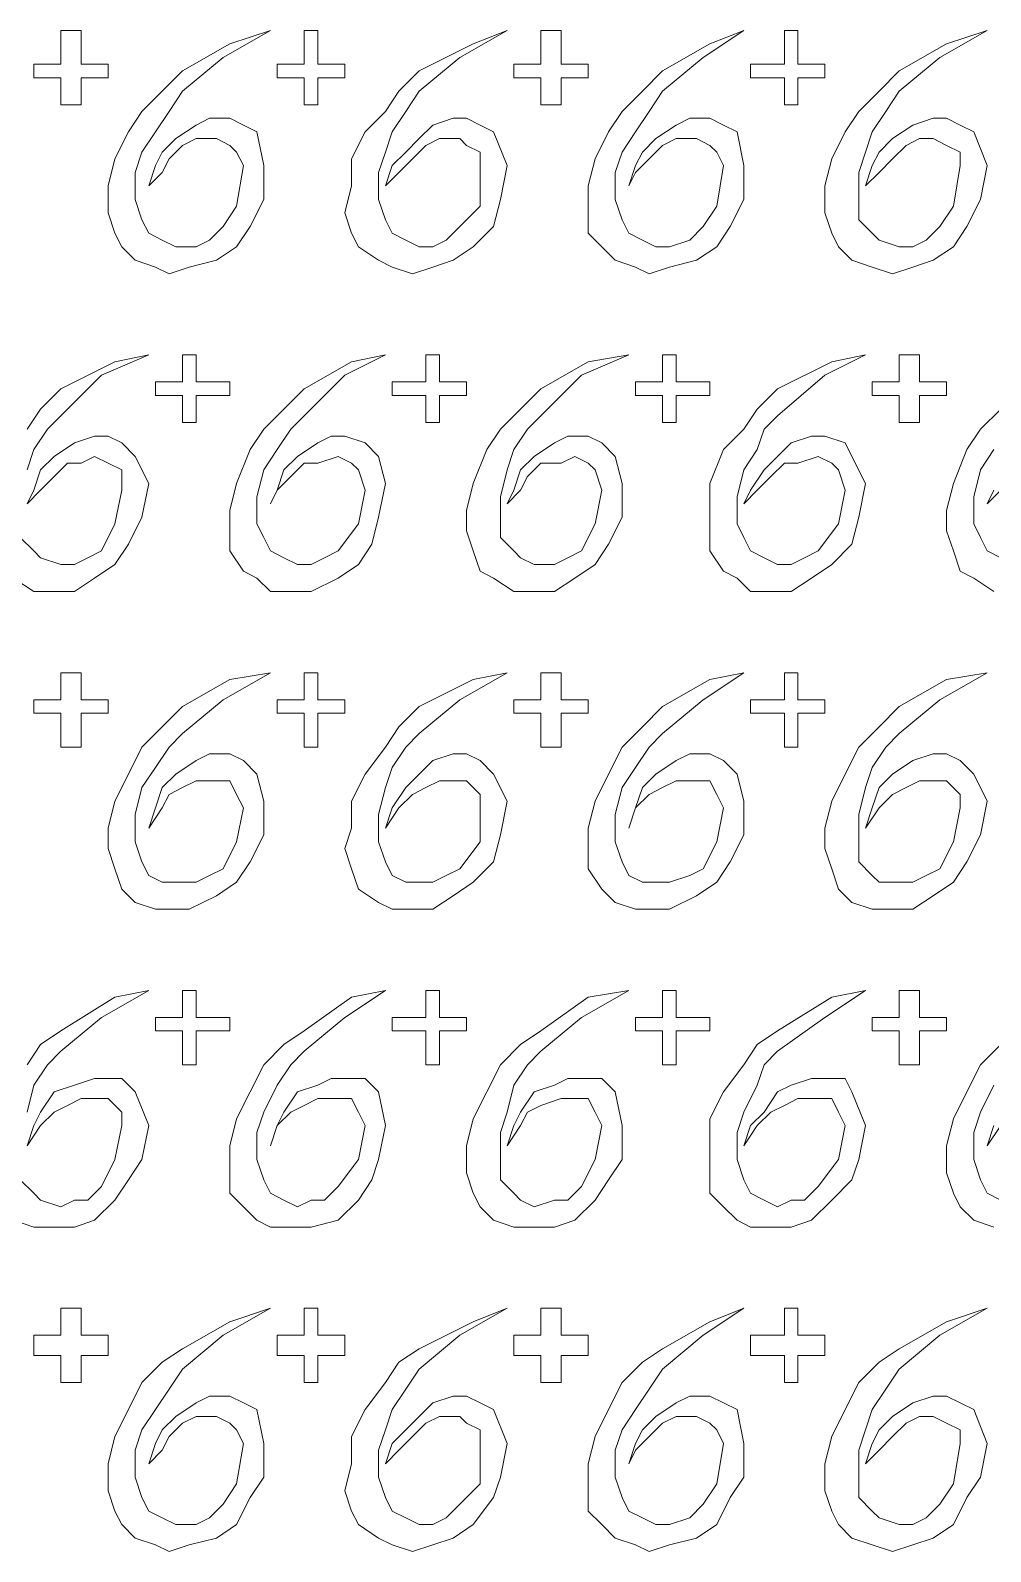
# Model space of a CAD drawing. Extents: x -66030 to 95157, y -13132 to 45879.
# Drawn here: x -5188 to -4633, y 26661 to 27540 of the extents above; entities that cross this region are included whole.
import ezdxf

# ---------------------------------------------------------------- set-up
doc = ezdxf.new("R2010")
doc.units = 0
doc.header["$LTSCALE"] = 100
doc.header["$MEASUREMENT"] = 0
doc.layers.get('0').update_dxf_attribs({"linetype": 'CONTINUOUS'})

msp = doc.modelspace()

# ---------------------------------------------------------------- linework, layer by layer
at = {"lineweight": 0}
for points in [[(-5185.76, 27520.41), (-5177.95, 27520.41), (-5170.14, 27520.41), (-5170.14, 27532.13), (-5170.14, 27539.94), (-5162.33, 27539.94), (-5158.42, 27539.94), (-5158.42, 27532.13), (-5158.42, 27520.41), (-5150.61, 27520.41), (-5142.8, 27520.41), (-5142.8, 27516.5), (-5142.8, 27512.6), (-5150.61, 27512.6), (-5158.42, 27512.6), (-5158.42, 27504.79), (-5158.42, 27496.97), (-5162.33, 27496.97), (-5170.14, 27496.97), (-5170.14, 27504.79), (-5170.14, 27512.6), (-5177.95, 27512.6), (-5185.76, 27512.6), (-5185.76, 27516.5), (-5185.76, 27520.41)], [(-5119.36, 27450.1), (-5111.55, 27457.91), (-5107.64, 27465.73), (-5099.83, 27473.54), (-5092.02, 27477.44), (-5080.3, 27477.44), (-5072.49, 27473.54), (-5068.58, 27469.63), (-5064.68, 27461.82), (-5068.58, 27438.38), (-5076.4, 27426.67), (-5084.21, 27418.85), (-5092.02, 27414.95), (-5103.74, 27414.95), (-5111.55, 27418.85), (-5119.36, 27422.76), (-5123.27, 27430.57), (-5127.17, 27442.29), (-5127.17, 27457.91), (-5123.27, 27469.63), (-5115.46, 27481.35), (-5107.64, 27493.07), (-5099.83, 27504.79), (-5076.4, 27524.32), (-5049.05, 27539.94), (-5072.49, 27532.13), (-5099.83, 27516.5), (-5111.55, 27504.79), (-5123.27, 27493.07), (-5131.08, 27481.35), (-5138.89, 27465.73), (-5142.8, 27450.1), (-5142.8, 27434.48), (-5138.89, 27422.76), (-5134.99, 27414.95), (-5127.17, 27407.14), (-5115.46, 27403.23), (-5107.64, 27399.32), (-5095.93, 27403.23), (-5080.3, 27407.14), (-5068.58, 27414.95), (-5060.77, 27426.67), (-5052.96, 27442.29), (-5052.96, 27461.82), (-5056.87, 27481.35), (-5064.68, 27485.26), (-5072.49, 27489.16), (-5084.21, 27489.16), (-5092.02, 27485.26), (-5103.74, 27477.44), (-5111.55, 27469.63), (-5115.46, 27461.82), (-5119.36, 27450.1)], [(-5045.15, 27520.41), (-5037.34, 27520.41), (-5029.53, 27520.41), (-5029.53, 27532.13), (-5029.53, 27539.94), (-5025.62, 27539.94), (-5021.71, 27539.94), (-5021.71, 27532.13), (-5021.71, 27520.41), (-5013.9, 27520.41), (-5006.09, 27520.41), (-5006.09, 27516.5), (-5006.09, 27512.6), (-5013.9, 27512.6), (-5021.71, 27512.6), (-5021.71, 27504.79), (-5021.71, 27496.97), (-5025.62, 27496.97), (-5029.53, 27496.97), (-5029.53, 27504.79), (-5029.53, 27512.6), (-5037.34, 27512.6), (-5045.15, 27512.6), (-5045.15, 27516.5), (-5045.15, 27520.41)], [(-4982.65, 27450.1), (-4974.84, 27457.91), (-4967.03, 27465.73), (-4959.22, 27473.54), (-4951.41, 27477.44), (-4939.69, 27477.44), (-4935.78, 27473.54), (-4927.97, 27469.63), (-4927.97, 27461.82), (-4927.97, 27438.38), (-4939.69, 27426.67), (-4947.5, 27418.85), (-4955.31, 27414.95), (-4963.12, 27414.95), (-4970.94, 27418.85), (-4978.75, 27422.76), (-4982.65, 27430.57), (-4986.56, 27442.29), (-4986.56, 27457.91), (-4982.65, 27469.63), (-4978.75, 27481.35), (-4970.94, 27493.07), (-4963.12, 27504.79), (-4939.69, 27524.32), (-4912.35, 27539.94), (-4931.88, 27532.13), (-4963.12, 27516.5), (-4974.84, 27504.79), (-4982.65, 27493.07), (-4994.37, 27481.35), (-5002.18, 27465.73), (-5002.18, 27450.1), (-5006.09, 27434.48), (-5002.18, 27422.76), (-4998.28, 27414.95), (-4986.56, 27407.14), (-4978.75, 27403.23), (-4967.03, 27399.32), (-4955.31, 27403.23), (-4943.59, 27407.14), (-4931.88, 27414.95), (-4920.16, 27426.67), (-4916.25, 27442.29), (-4912.35, 27461.82), (-4920.16, 27481.35), (-4927.97, 27485.26), (-4935.78, 27489.16), (-4943.59, 27489.16), (-4955.31, 27485.26), (-4963.12, 27477.44), (-4970.94, 27469.63), (-4978.75, 27461.82), (-4982.65, 27450.1)], [(-4908.44, 27520.41), (-4900.63, 27520.41), (-4892.82, 27520.41), (-4892.82, 27532.13), (-4892.82, 27539.94), (-4888.91, 27539.94), (-4881.1, 27539.94), (-4881.1, 27532.13), (-4881.1, 27520.41), (-4873.29, 27520.41), (-4865.47, 27520.41), (-4865.47, 27516.5), (-4865.47, 27512.6), (-4873.29, 27512.6), (-4881.1, 27512.6), (-4881.1, 27504.79), (-4881.1, 27496.97), (-4888.91, 27496.97), (-4892.82, 27496.97), (-4892.82, 27504.79), (-4892.82, 27512.6), (-4900.63, 27512.6), (-4908.44, 27512.6), (-4908.44, 27516.5), (-4908.44, 27520.41)], [(-4842.04, 27450.1), (-4838.13, 27457.91), (-4830.32, 27465.73), (-4822.51, 27473.54), (-4814.7, 27477.44), (-4802.98, 27477.44), (-4795.17, 27473.54), (-4791.26, 27469.63), (-4787.36, 27461.82), (-4791.26, 27438.38), (-4799.07, 27426.67), (-4806.88, 27418.85), (-4818.6, 27414.95), (-4826.41, 27414.95), (-4834.23, 27418.85), (-4842.04, 27422.76), (-4845.94, 27430.57), (-4849.85, 27442.29), (-4849.85, 27457.91), (-4845.94, 27469.63), (-4838.13, 27481.35), (-4830.32, 27493.07), (-4822.51, 27504.79), (-4799.07, 27524.32), (-4775.64, 27539.94), (-4795.17, 27532.13), (-4822.51, 27516.5), (-4834.23, 27504.79), (-4845.94, 27493.07), (-4853.76, 27481.35), (-4861.57, 27465.73), (-4865.47, 27450.1), (-4865.47, 27434.48), (-4865.47, 27422.76), (-4857.66, 27414.95), (-4849.85, 27407.14), (-4838.13, 27403.23), (-4830.32, 27399.32), (-4818.6, 27403.23), (-4802.98, 27407.14), (-4791.26, 27414.95), (-4783.45, 27426.67), (-4775.64, 27442.29), (-4775.64, 27461.82), (-4779.54, 27481.35), (-4787.36, 27485.26), (-4795.17, 27489.16), (-4806.88, 27489.16), (-4814.7, 27485.26), (-4826.41, 27477.44), (-4834.23, 27469.63), (-4838.13, 27461.82), (-4842.04, 27450.1)], [(-4771.73, 27520.41), (-4760.01, 27520.41), (-4752.2, 27520.41), (-4752.2, 27532.13), (-4752.2, 27539.94), (-4748.3, 27539.94), (-4744.39, 27539.94), (-4744.39, 27532.13), (-4744.39, 27520.41), (-4736.58, 27520.41), (-4728.77, 27520.41), (-4728.77, 27516.5), (-4728.77, 27512.6), (-4736.58, 27512.6), (-4744.39, 27512.6), (-4744.39, 27504.79), (-4744.39, 27496.97), (-4748.3, 27496.97), (-4752.2, 27496.97), (-4752.2, 27504.79), (-4752.2, 27512.6), (-4760.01, 27512.6), (-4771.73, 27512.6), (-4771.73, 27516.5), (-4771.73, 27520.41)], [(-4705.33, 27450.1), (-4697.52, 27457.91), (-4689.71, 27465.73), (-4681.89, 27473.54), (-4674.08, 27477.44), (-4666.27, 27477.44), (-4658.46, 27473.54), (-4650.65, 27469.63), (-4650.65, 27461.82), (-4654.55, 27438.38), (-4662.36, 27426.67), (-4670.18, 27418.85), (-4677.99, 27414.95), (-4685.8, 27414.95), (-4697.52, 27418.85), (-4701.42, 27422.76), (-4709.24, 27430.57), (-4709.24, 27442.29), (-4709.24, 27457.91), (-4705.33, 27469.63), (-4701.42, 27481.35), (-4693.61, 27493.07), (-4685.8, 27504.79), (-4662.36, 27524.32), (-4635.02, 27539.94), (-4658.46, 27532.13), (-4685.8, 27516.5), (-4697.52, 27504.79), (-4709.24, 27493.07), (-4717.05, 27481.35), (-4724.86, 27465.73), (-4728.77, 27450.1), (-4728.77, 27434.48), (-4724.86, 27422.76), (-4720.95, 27414.95), (-4713.14, 27407.14), (-4701.42, 27403.23), (-4689.71, 27399.32), (-4677.99, 27403.23), (-4666.27, 27407.14), (-4654.55, 27414.95), (-4646.74, 27426.67), (-4638.93, 27442.29), (-4635.02, 27461.82), (-4642.83, 27481.35), (-4650.65, 27485.26), (-4658.46, 27489.16), (-4666.27, 27489.16), (-4677.99, 27485.26), (-4689.71, 27477.44), (-4697.52, 27469.63), (-4701.42, 27461.82), (-4705.33, 27450.1)], [(-5115.46, 27336.83), (-5107.64, 27336.83), (-5099.83, 27336.83), (-5099.83, 27344.64), (-5099.83, 27352.45), (-5095.93, 27352.45), (-5092.02, 27352.45), (-5092.02, 27344.64), (-5092.02, 27336.83), (-5080.3, 27336.83), (-5072.49, 27336.83), (-5072.49, 27332.92), (-5072.49, 27329.02), (-5080.3, 27329.02), (-5092.02, 27329.02), (-5092.02, 27321.21), (-5092.02, 27313.39), (-5095.93, 27313.39), (-5099.83, 27313.39), (-5099.83, 27321.21), (-5099.83, 27329.02), (-5107.64, 27329.02), (-5115.46, 27329.02), (-5115.46, 27332.92), (-5115.46, 27336.83)], [(-5049.05, 27266.52), (-5045.15, 27274.33), (-5037.34, 27282.15), (-5029.53, 27289.96), (-5021.71, 27289.96), (-5010, 27293.86), (-5002.18, 27289.96), (-4998.28, 27286.05), (-4994.37, 27274.33), (-4998.28, 27254.8), (-5010, 27239.18), (-5017.81, 27235.27), (-5025.62, 27231.37), (-5033.43, 27231.37), (-5041.24, 27235.27), (-5049.05, 27239.18), (-5052.96, 27246.99), (-5056.87, 27254.8), (-5056.87, 27270.43), (-5052.96, 27286.05), (-5045.15, 27297.77), (-5037.34, 27309.49), (-5029.53, 27317.3), (-5006.09, 27340.74), (-4982.65, 27352.45), (-5002.18, 27348.55), (-5029.53, 27332.92), (-5041.24, 27321.21), (-5052.96, 27309.49), (-5060.77, 27297.77), (-5068.58, 27278.24), (-5072.49, 27262.62), (-5072.49, 27250.9), (-5072.49, 27239.18), (-5064.68, 27227.46), (-5056.87, 27223.56), (-5049.05, 27215.74), (-5037.34, 27215.74), (-5025.62, 27215.74), (-5010, 27223.56), (-4998.28, 27231.37), (-4990.47, 27243.09), (-4986.56, 27258.71), (-4982.65, 27278.24), (-4986.56, 27293.86), (-4994.37, 27301.68), (-5006.09, 27305.58), (-5013.9, 27305.58), (-5021.71, 27301.68), (-5033.43, 27293.86), (-5041.24, 27286.05), (-5045.15, 27274.33), (-5049.05, 27266.52)], [(-4978.75, 27336.83), (-4970.94, 27336.83), (-4959.22, 27336.83), (-4959.22, 27344.64), (-4959.22, 27352.45), (-4955.31, 27352.45), (-4951.41, 27352.45), (-4951.41, 27344.64), (-4951.41, 27336.83), (-4943.59, 27336.83), (-4935.78, 27336.83), (-4935.78, 27332.92), (-4935.78, 27329.02), (-4943.59, 27329.02), (-4951.41, 27329.02), (-4951.41, 27321.21), (-4951.41, 27313.39), (-4955.31, 27313.39), (-4959.22, 27313.39), (-4959.22, 27321.21), (-4959.22, 27329.02), (-4970.94, 27329.02), (-4978.75, 27329.02), (-4978.75, 27332.92), (-4978.75, 27336.83)], [(-4912.35, 27266.52), (-4904.53, 27274.33), (-4900.63, 27282.15), (-4892.82, 27289.96), (-4881.1, 27289.96), (-4873.29, 27293.86), (-4865.47, 27289.96), (-4861.57, 27286.05), (-4857.66, 27274.33), (-4861.57, 27254.8), (-4869.38, 27239.18), (-4877.19, 27235.27), (-4885, 27231.37), (-4896.72, 27231.37), (-4904.53, 27235.27), (-4908.44, 27239.18), (-4916.25, 27246.99), (-4916.25, 27254.8), (-4916.25, 27270.43), (-4912.35, 27286.05), (-4908.44, 27297.77), (-4900.63, 27309.49), (-4892.82, 27317.3), (-4869.38, 27340.74), (-4842.04, 27352.45), (-4865.47, 27348.55), (-4892.82, 27332.92), (-4904.53, 27321.21), (-4916.25, 27309.49), (-4924.06, 27297.77), (-4931.88, 27278.24), (-4935.78, 27262.62), (-4935.78, 27250.9), (-4931.88, 27239.18), (-4927.97, 27227.46), (-4920.16, 27223.56), (-4908.44, 27215.74), (-4896.72, 27215.74), (-4885, 27215.74), (-4873.29, 27223.56), (-4861.57, 27231.37), (-4853.76, 27243.09), (-4845.94, 27258.71), (-4845.94, 27278.24), (-4849.85, 27293.86), (-4857.66, 27301.68), (-4865.47, 27305.58), (-4877.19, 27305.58), (-4885, 27301.68), (-4896.72, 27293.86), (-4904.53, 27286.05), (-4908.44, 27274.33), (-4912.35, 27266.52)], [(-4838.13, 27336.83), (-4830.32, 27336.83), (-4822.51, 27336.83), (-4822.51, 27344.64), (-4822.51, 27352.45), (-4818.6, 27352.45), (-4814.7, 27352.45), (-4814.7, 27344.64), (-4814.7, 27336.83), (-4806.88, 27336.83), (-4795.17, 27336.83), (-4795.17, 27332.92), (-4795.17, 27329.02), (-4806.88, 27329.02), (-4814.7, 27329.02), (-4814.7, 27321.21), (-4814.7, 27313.39), (-4818.6, 27313.39), (-4822.51, 27313.39), (-4822.51, 27321.21), (-4822.51, 27329.02), (-4830.32, 27329.02), (-4838.13, 27329.02), (-4838.13, 27332.92), (-4838.13, 27336.83)], [(-4775.64, 27266.52), (-4767.83, 27274.33), (-4760.01, 27282.15), (-4752.2, 27289.96), (-4744.39, 27289.96), (-4732.67, 27293.86), (-4724.86, 27289.96), (-4720.95, 27286.05), (-4717.05, 27274.33), (-4720.95, 27254.8), (-4732.67, 27239.18), (-4740.48, 27235.27), (-4748.3, 27231.37), (-4756.11, 27231.37), (-4763.92, 27235.27), (-4771.73, 27239.18), (-4775.64, 27246.99), (-4779.54, 27254.8), (-4779.54, 27270.43), (-4775.64, 27286.05), (-4767.83, 27297.77), (-4763.92, 27309.49), (-4756.11, 27317.3), (-4728.77, 27340.74), (-4705.33, 27352.45), (-4724.86, 27348.55), (-4756.11, 27332.92), (-4767.83, 27321.21), (-4775.64, 27309.49), (-4787.36, 27297.77), (-4795.17, 27278.24), (-4795.17, 27262.62), (-4795.17, 27250.9), (-4795.17, 27239.18), (-4787.36, 27227.46), (-4779.54, 27223.56), (-4771.73, 27215.74), (-4760.01, 27215.74), (-4748.3, 27215.74), (-4736.58, 27223.56), (-4724.86, 27231.37), (-4713.14, 27243.09), (-4709.24, 27258.71), (-4705.33, 27278.24), (-4713.14, 27293.86), (-4717.05, 27301.68), (-4728.77, 27305.58), (-4736.58, 27305.58), (-4748.3, 27301.68), (-4756.11, 27293.86), (-4763.92, 27286.05), (-4771.73, 27274.33), (-4775.64, 27266.52)], [(-4701.42, 27336.83), (-4693.61, 27336.83), (-4685.8, 27336.83), (-4685.8, 27344.64), (-4685.8, 27352.45), (-4677.99, 27352.45), (-4674.08, 27352.45), (-4674.08, 27344.64), (-4674.08, 27336.83), (-4666.27, 27336.83), (-4658.46, 27336.83), (-4658.46, 27332.92), (-4658.46, 27329.02), (-4666.27, 27329.02), (-4674.08, 27329.02), (-4674.08, 27321.21), (-4674.08, 27313.39), (-4677.99, 27313.39), (-4685.8, 27313.39), (-4685.8, 27321.21), (-4685.8, 27329.02), (-4693.61, 27329.02), (-4701.42, 27329.02), (-4701.42, 27332.92), (-4701.42, 27336.83)], [(-5185.76, 27153.25), (-5177.95, 27153.25), (-5170.14, 27153.25), (-5170.14, 27161.06), (-5170.14, 27168.87), (-5162.33, 27168.87), (-5158.42, 27168.87), (-5158.42, 27161.06), (-5158.42, 27153.25), (-5150.61, 27153.25), (-5142.8, 27153.25), (-5142.8, 27149.34), (-5142.8, 27145.44), (-5150.61, 27145.44), (-5158.42, 27145.44), (-5158.42, 27137.62), (-5158.42, 27125.91), (-5162.33, 27125.91), (-5170.14, 27125.91), (-5170.14, 27137.62), (-5170.14, 27145.44), (-5177.95, 27145.44), (-5185.76, 27145.44), (-5185.76, 27149.34), (-5185.76, 27153.25)], [(-5119.36, 27079.04), (-5111.55, 27090.75), (-5107.64, 27098.57), (-5099.83, 27102.47), (-5092.02, 27106.38), (-5080.3, 27106.38), (-5072.49, 27106.38), (-5068.58, 27098.57), (-5064.68, 27090.75), (-5068.58, 27071.22), (-5076.4, 27055.6), (-5084.21, 27051.69), (-5092.02, 27047.79), (-5103.74, 27047.79), (-5111.55, 27047.79), (-5119.36, 27051.69), (-5123.27, 27059.51), (-5127.17, 27071.22), (-5127.17, 27086.85), (-5123.27, 27102.47), (-5115.46, 27114.19), (-5107.64, 27125.91), (-5099.83, 27133.72), (-5076.4, 27153.25), (-5049.05, 27168.87), (-5072.49, 27164.97), (-5099.83, 27149.34), (-5111.55, 27137.62), (-5123.27, 27125.91), (-5131.08, 27110.28), (-5138.89, 27094.66), (-5142.8, 27079.04), (-5142.8, 27067.32), (-5138.89, 27055.6), (-5134.99, 27043.88), (-5127.17, 27036.07), (-5115.46, 27032.16), (-5107.64, 27032.16), (-5095.93, 27032.16), (-5080.3, 27039.98), (-5068.58, 27047.79), (-5060.77, 27059.51), (-5052.96, 27075.13), (-5052.96, 27094.66), (-5056.87, 27110.28), (-5064.68, 27118.09), (-5072.49, 27122), (-5084.21, 27122), (-5092.02, 27118.09), (-5103.74, 27110.28), (-5111.55, 27102.47), (-5115.46, 27090.75), (-5119.36, 27079.04)], [(-5045.15, 27153.25), (-5037.34, 27153.25), (-5029.53, 27153.25), (-5029.53, 27161.06), (-5029.53, 27168.87), (-5025.62, 27168.87), (-5021.71, 27168.87), (-5021.71, 27161.06), (-5021.71, 27153.25), (-5013.9, 27153.25), (-5006.09, 27153.25), (-5006.09, 27149.34), (-5006.09, 27145.44), (-5013.9, 27145.44), (-5021.71, 27145.44), (-5021.71, 27137.62), (-5021.71, 27125.91), (-5025.62, 27125.91), (-5029.53, 27125.91), (-5029.53, 27137.62), (-5029.53, 27145.44), (-5037.34, 27145.44), (-5045.15, 27145.44), (-5045.15, 27149.34), (-5045.15, 27153.25)], [(-4982.65, 27079.04), (-4974.84, 27090.75), (-4967.03, 27098.57), (-4959.22, 27102.47), (-4951.41, 27106.38), (-4939.69, 27106.38), (-4935.78, 27106.38), (-4927.97, 27098.57), (-4927.97, 27090.75), (-4927.97, 27071.22), (-4939.69, 27055.6), (-4947.5, 27051.69), (-4955.31, 27047.79), (-4963.12, 27047.79), (-4970.94, 27047.79), (-4978.75, 27051.69), (-4982.65, 27059.51), (-4986.56, 27071.22), (-4986.56, 27086.85), (-4982.65, 27102.47), (-4978.75, 27114.19), (-4970.94, 27125.91), (-4963.12, 27133.72), (-4939.69, 27153.25), (-4912.35, 27168.87), (-4931.88, 27164.97), (-4963.12, 27149.34), (-4974.84, 27137.62), (-4982.65, 27125.91), (-4994.37, 27110.28), (-5002.18, 27094.66), (-5002.18, 27079.04), (-5006.09, 27067.32), (-5002.18, 27055.6), (-4998.28, 27043.88), (-4986.56, 27036.07), (-4978.75, 27032.16), (-4967.03, 27032.16), (-4955.31, 27032.16), (-4943.59, 27039.98), (-4931.88, 27047.79), (-4920.16, 27059.51), (-4916.25, 27075.13), (-4912.35, 27094.66), (-4920.16, 27110.28), (-4927.97, 27118.09), (-4935.78, 27122), (-4943.59, 27122), (-4955.31, 27118.09), (-4963.12, 27110.28), (-4970.94, 27102.47), (-4978.75, 27090.75), (-4982.65, 27079.04)], [(-4908.44, 27153.25), (-4900.63, 27153.25), (-4892.82, 27153.25), (-4892.82, 27161.06), (-4892.82, 27168.87), (-4888.91, 27168.87), (-4881.1, 27168.87), (-4881.1, 27161.06), (-4881.1, 27153.25), (-4873.29, 27153.25), (-4865.47, 27153.25), (-4865.47, 27149.34), (-4865.47, 27145.44), (-4873.29, 27145.44), (-4881.1, 27145.44), (-4881.1, 27137.62), (-4881.1, 27125.91), (-4888.91, 27125.91), (-4892.82, 27125.91), (-4892.82, 27137.62), (-4892.82, 27145.44), (-4900.63, 27145.44), (-4908.44, 27145.44), (-4908.44, 27149.34), (-4908.44, 27153.25)], [(-4842.04, 27079.04), (-4838.13, 27090.75), (-4830.32, 27098.57), (-4822.51, 27102.47), (-4814.7, 27106.38), (-4802.98, 27106.38), (-4795.17, 27106.38), (-4791.26, 27098.57), (-4787.36, 27090.75), (-4791.26, 27071.22), (-4799.07, 27055.6), (-4806.88, 27051.69), (-4818.6, 27047.79), (-4826.41, 27047.79), (-4834.23, 27047.79), (-4842.04, 27051.69), (-4845.94, 27059.51), (-4849.85, 27071.22), (-4849.85, 27086.85), (-4845.94, 27102.47), (-4838.13, 27114.19), (-4830.32, 27125.91), (-4822.51, 27133.72), (-4799.07, 27153.25), (-4775.64, 27168.87), (-4795.17, 27164.97), (-4822.51, 27149.34), (-4834.23, 27137.62), (-4845.94, 27125.91), (-4853.76, 27110.28), (-4861.57, 27094.66), (-4865.47, 27079.04), (-4865.47, 27067.32), (-4865.47, 27055.6), (-4857.66, 27043.88), (-4849.85, 27036.07), (-4838.13, 27032.16), (-4830.32, 27032.16), (-4818.6, 27032.16), (-4802.98, 27039.98), (-4791.26, 27047.79), (-4783.45, 27059.51), (-4775.64, 27075.13), (-4775.64, 27094.66), (-4779.54, 27110.28), (-4787.36, 27118.09), (-4795.17, 27122), (-4806.88, 27122), (-4814.7, 27118.09), (-4826.41, 27110.28), (-4834.23, 27102.47), (-4838.13, 27090.75), (-4842.04, 27079.04)], [(-4771.73, 27153.25), (-4760.01, 27153.25), (-4752.2, 27153.25), (-4752.2, 27161.06), (-4752.2, 27168.87), (-4748.3, 27168.87), (-4744.39, 27168.87), (-4744.39, 27161.06), (-4744.39, 27153.25), (-4736.58, 27153.25), (-4728.77, 27153.25), (-4728.77, 27149.34), (-4728.77, 27145.44), (-4736.58, 27145.44), (-4744.39, 27145.44), (-4744.39, 27137.62), (-4744.39, 27125.91), (-4748.3, 27125.91), (-4752.2, 27125.91), (-4752.2, 27137.62), (-4752.2, 27145.44), (-4760.01, 27145.44), (-4771.73, 27145.44), (-4771.73, 27149.34), (-4771.73, 27153.25)], [(-4705.33, 27079.04), (-4697.52, 27090.75), (-4689.71, 27098.57), (-4681.89, 27102.47), (-4674.08, 27106.38), (-4666.27, 27106.38), (-4658.46, 27106.38), (-4650.65, 27098.57), (-4650.65, 27090.75), (-4654.55, 27071.22), (-4662.36, 27055.6), (-4670.18, 27051.69), (-4677.99, 27047.79), (-4685.8, 27047.79), (-4697.52, 27047.79), (-4701.42, 27051.69), (-4709.24, 27059.51), (-4709.24, 27071.22), (-4709.24, 27086.85), (-4705.33, 27102.47), (-4701.42, 27114.19), (-4693.61, 27125.91), (-4685.8, 27133.72), (-4662.36, 27153.25), (-4635.02, 27168.87), (-4658.46, 27164.97), (-4685.8, 27149.34), (-4697.52, 27137.62), (-4709.24, 27125.91), (-4717.05, 27110.28), (-4724.86, 27094.66), (-4728.77, 27079.04), (-4728.77, 27067.32), (-4724.86, 27055.6), (-4720.95, 27043.88), (-4713.14, 27036.07), (-4701.42, 27032.16), (-4689.71, 27032.16), (-4677.99, 27032.16), (-4666.27, 27039.98), (-4654.55, 27047.79), (-4646.74, 27059.51), (-4638.93, 27075.13), (-4635.02, 27094.66), (-4642.83, 27110.28), (-4650.65, 27118.09), (-4658.46, 27122), (-4666.27, 27122), (-4677.99, 27118.09), (-4689.71, 27110.28), (-4697.52, 27102.47), (-4701.42, 27090.75), (-4705.33, 27079.04)], [(-5115.46, 26969.67), (-5107.64, 26969.67), (-5099.83, 26969.67), (-5099.83, 26977.48), (-5099.83, 26985.29), (-5095.93, 26985.29), (-5092.02, 26985.29), (-5092.02, 26977.48), (-5092.02, 26969.67), (-5080.3, 26969.67), (-5072.49, 26969.67), (-5072.49, 26965.76), (-5072.49, 26961.86), (-5080.3, 26961.86), (-5092.02, 26961.86), (-5092.02, 26950.14), (-5092.02, 26942.33), (-5095.93, 26942.33), (-5099.83, 26942.33), (-5099.83, 26950.14), (-5099.83, 26961.86), (-5107.64, 26961.86), (-5115.46, 26961.86), (-5115.46, 26965.76), (-5115.46, 26969.67)], [(-5049.05, 26895.45), (-5045.15, 26907.17), (-5037.34, 26914.98), (-5029.53, 26918.89), (-5021.71, 26922.8), (-5010, 26922.8), (-5002.18, 26922.8), (-4998.28, 26914.98), (-4994.37, 26907.17), (-4998.28, 26887.64), (-5010, 26872.02), (-5017.81, 26864.21), (-5025.62, 26864.21), (-5033.43, 26860.3), (-5041.24, 26864.21), (-5049.05, 26868.11), (-5052.96, 26875.92), (-5056.87, 26887.64), (-5056.87, 26903.27), (-5052.96, 26914.98), (-5045.15, 26930.61), (-5037.34, 26942.33), (-5029.53, 26950.14), (-5006.09, 26969.67), (-4982.65, 26985.29), (-5002.18, 26981.39), (-5029.53, 26961.86), (-5041.24, 26954.04), (-5052.96, 26942.33), (-5060.77, 26926.7), (-5068.58, 26911.08), (-5072.49, 26895.45), (-5072.49, 26879.83), (-5072.49, 26868.11), (-5064.68, 26860.3), (-5056.87, 26852.49), (-5049.05, 26848.58), (-5037.34, 26848.58), (-5025.62, 26848.58), (-5010, 26852.49), (-4998.28, 26864.21), (-4990.47, 26875.92), (-4986.56, 26887.64), (-4982.65, 26907.17), (-4986.56, 26926.7), (-4994.37, 26934.51), (-5006.09, 26934.51), (-5013.9, 26934.51), (-5021.71, 26930.61), (-5033.43, 26926.7), (-5041.24, 26914.98), (-5045.15, 26907.17), (-5049.05, 26895.45)], [(-4978.75, 26969.67), (-4970.94, 26969.67), (-4959.22, 26969.67), (-4959.22, 26977.48), (-4959.22, 26985.29), (-4955.31, 26985.29), (-4951.41, 26985.29), (-4951.41, 26977.48), (-4951.41, 26969.67), (-4943.59, 26969.67), (-4935.78, 26969.67), (-4935.78, 26965.76), (-4935.78, 26961.86), (-4943.59, 26961.86), (-4951.41, 26961.86), (-4951.41, 26950.14), (-4951.41, 26942.33), (-4955.31, 26942.33), (-4959.22, 26942.33), (-4959.22, 26950.14), (-4959.22, 26961.86), (-4970.94, 26961.86), (-4978.75, 26961.86), (-4978.75, 26965.76), (-4978.75, 26969.67)], [(-4912.35, 26895.45), (-4904.53, 26907.17), (-4900.63, 26914.98), (-4892.82, 26918.89), (-4881.1, 26922.8), (-4873.29, 26922.8), (-4865.47, 26922.8), (-4861.57, 26914.98), (-4857.66, 26907.17), (-4861.57, 26887.64), (-4869.38, 26872.02), (-4877.19, 26864.21), (-4885, 26864.21), (-4896.72, 26860.3), (-4904.53, 26864.21), (-4908.44, 26868.11), (-4916.25, 26875.92), (-4916.25, 26887.64), (-4916.25, 26903.27), (-4912.35, 26914.98), (-4908.44, 26930.61), (-4900.63, 26942.33), (-4892.82, 26950.14), (-4869.38, 26969.67), (-4842.04, 26985.29), (-4865.47, 26981.39), (-4892.82, 26961.86), (-4904.53, 26954.04), (-4916.25, 26942.33), (-4924.06, 26926.7), (-4931.88, 26911.08), (-4935.78, 26895.45), (-4935.78, 26879.83), (-4931.88, 26868.11), (-4927.97, 26860.3), (-4920.16, 26852.49), (-4908.44, 26848.58), (-4896.72, 26848.58), (-4885, 26848.58), (-4873.29, 26852.49), (-4861.57, 26864.21), (-4853.76, 26875.92), (-4845.94, 26887.64), (-4845.94, 26907.17), (-4849.85, 26926.7), (-4857.66, 26934.51), (-4865.47, 26934.51), (-4877.19, 26934.51), (-4885, 26930.61), (-4896.72, 26926.7), (-4904.53, 26914.98), (-4908.44, 26907.17), (-4912.35, 26895.45)], [(-4838.13, 26969.67), (-4830.32, 26969.67), (-4822.51, 26969.67), (-4822.51, 26977.48), (-4822.51, 26985.29), (-4818.6, 26985.29), (-4814.7, 26985.29), (-4814.7, 26977.48), (-4814.7, 26969.67), (-4806.88, 26969.67), (-4795.17, 26969.67), (-4795.17, 26965.76), (-4795.17, 26961.86), (-4806.88, 26961.86), (-4814.7, 26961.86), (-4814.7, 26950.14), (-4814.7, 26942.33), (-4818.6, 26942.33), (-4822.51, 26942.33), (-4822.51, 26950.14), (-4822.51, 26961.86), (-4830.32, 26961.86), (-4838.13, 26961.86), (-4838.13, 26965.76), (-4838.13, 26969.67)], [(-4775.64, 26895.45), (-4767.83, 26907.17), (-4760.01, 26914.98), (-4752.2, 26918.89), (-4744.39, 26922.8), (-4732.67, 26922.8), (-4724.86, 26922.8), (-4720.95, 26914.98), (-4717.05, 26907.17), (-4720.95, 26887.64), (-4732.67, 26872.02), (-4740.48, 26864.21), (-4748.3, 26864.21), (-4756.11, 26860.3), (-4763.92, 26864.21), (-4771.73, 26868.11), (-4775.64, 26875.92), (-4779.54, 26887.64), (-4779.54, 26903.27), (-4775.64, 26914.98), (-4767.83, 26930.61), (-4763.92, 26942.33), (-4756.11, 26950.14), (-4728.77, 26969.67), (-4705.33, 26985.29), (-4724.86, 26981.39), (-4756.11, 26961.86), (-4767.83, 26954.04), (-4775.64, 26942.33), (-4787.36, 26926.7), (-4795.17, 26911.08), (-4795.17, 26895.45), (-4795.17, 26879.83), (-4795.17, 26868.11), (-4787.36, 26860.3), (-4779.54, 26852.49), (-4771.73, 26848.58), (-4760.01, 26848.58), (-4748.3, 26848.58), (-4736.58, 26852.49), (-4724.86, 26864.21), (-4713.14, 26875.92), (-4709.24, 26887.64), (-4705.33, 26907.17), (-4713.14, 26926.7), (-4717.05, 26934.51), (-4728.77, 26934.51), (-4736.58, 26934.51), (-4748.3, 26930.61), (-4756.11, 26926.7), (-4763.92, 26914.98), (-4771.73, 26907.17), (-4775.64, 26895.45)], [(-4701.42, 26969.67), (-4693.61, 26969.67), (-4685.8, 26969.67), (-4685.8, 26977.48), (-4685.8, 26985.29), (-4677.99, 26985.29), (-4674.08, 26985.29), (-4674.08, 26977.48), (-4674.08, 26969.67), (-4666.27, 26969.67), (-4658.46, 26969.67), (-4658.46, 26965.76), (-4658.46, 26961.86), (-4666.27, 26961.86), (-4674.08, 26961.86), (-4674.08, 26950.14), (-4674.08, 26942.33), (-4677.99, 26942.33), (-4685.8, 26942.33), (-4685.8, 26950.14), (-4685.8, 26961.86), (-4693.61, 26961.86), (-4701.42, 26961.86), (-4701.42, 26965.76), (-4701.42, 26969.67)], [(-5185.76, 26786.09), (-5177.95, 26786.09), (-5170.14, 26786.09), (-5170.14, 26793.9), (-5170.14, 26801.71), (-5162.33, 26801.71), (-5158.42, 26801.71), (-5158.42, 26793.9), (-5158.42, 26786.09), (-5150.61, 26786.09), (-5142.8, 26786.09), (-5142.8, 26778.28), (-5142.8, 26774.37), (-5150.61, 26774.37), (-5158.42, 26774.37), (-5158.42, 26766.56), (-5158.42, 26758.75), (-5162.33, 26758.75), (-5170.14, 26758.75), (-5170.14, 26766.56), (-5170.14, 26774.37), (-5177.95, 26774.37), (-5185.76, 26774.37), (-5185.76, 26778.28), (-5185.76, 26786.09)], [(-5119.36, 26711.87), (-5111.55, 26719.69), (-5107.64, 26727.5), (-5099.83, 26735.31), (-5092.02, 26739.22), (-5080.3, 26739.22), (-5072.49, 26735.31), (-5068.58, 26731.4), (-5064.68, 26723.59), (-5068.58, 26700.16), (-5076.4, 26688.44), (-5084.21, 26680.63), (-5092.02, 26676.72), (-5103.74, 26676.72), (-5111.55, 26680.63), (-5119.36, 26684.53), (-5123.27, 26692.34), (-5127.17, 26704.06), (-5127.17, 26719.69), (-5123.27, 26731.4), (-5115.46, 26743.12), (-5107.64, 26754.84), (-5099.83, 26766.56), (-5076.4, 26786.09), (-5049.05, 26801.71), (-5072.49, 26793.9), (-5099.83, 26778.28), (-5111.55, 26770.46), (-5123.27, 26758.75), (-5131.08, 26743.12), (-5138.89, 26727.5), (-5142.8, 26711.87), (-5142.8, 26696.25), (-5138.89, 26684.53), (-5134.99, 26676.72), (-5127.17, 26668.91), (-5115.46, 26665), (-5107.64, 26661.1), (-5095.93, 26665), (-5080.3, 26668.91), (-5068.58, 26676.72), (-5060.77, 26692.34), (-5052.96, 26704.06), (-5052.96, 26723.59), (-5056.87, 26743.12), (-5064.68, 26747.03), (-5072.49, 26750.93), (-5084.21, 26750.93), (-5092.02, 26747.03), (-5103.74, 26739.22), (-5111.55, 26731.4), (-5115.46, 26723.59), (-5119.36, 26711.87)], [(-5045.15, 26786.09), (-5037.34, 26786.09), (-5029.53, 26786.09), (-5029.53, 26793.9), (-5029.53, 26801.71), (-5025.62, 26801.71), (-5021.71, 26801.71), (-5021.71, 26793.9), (-5021.71, 26786.09), (-5013.9, 26786.09), (-5006.09, 26786.09), (-5006.09, 26778.28), (-5006.09, 26774.37), (-5013.9, 26774.37), (-5021.71, 26774.37), (-5021.71, 26766.56), (-5021.71, 26758.75), (-5025.62, 26758.75), (-5029.53, 26758.75), (-5029.53, 26766.56), (-5029.53, 26774.37), (-5037.34, 26774.37), (-5045.15, 26774.37), (-5045.15, 26778.28), (-5045.15, 26786.09)], [(-4982.65, 26711.87), (-4974.84, 26719.69), (-4967.03, 26727.5), (-4959.22, 26735.31), (-4951.41, 26739.22), (-4939.69, 26739.22), (-4935.78, 26735.31), (-4927.97, 26731.4), (-4927.97, 26723.59), (-4927.97, 26700.16), (-4939.69, 26688.44), (-4947.5, 26680.63), (-4955.31, 26676.72), (-4963.12, 26676.72), (-4970.94, 26680.63), (-4978.75, 26684.53), (-4982.65, 26692.34), (-4986.56, 26704.06), (-4986.56, 26719.69), (-4982.65, 26731.4), (-4978.75, 26743.12), (-4970.94, 26754.84), (-4963.12, 26766.56), (-4939.69, 26786.09), (-4912.35, 26801.71), (-4931.88, 26793.9), (-4963.12, 26778.28), (-4974.84, 26770.46), (-4982.65, 26758.75), (-4994.37, 26743.12), (-5002.18, 26727.5), (-5002.18, 26711.87), (-5006.09, 26696.25), (-5002.18, 26684.53), (-4998.28, 26676.72), (-4986.56, 26668.91), (-4978.75, 26665), (-4967.03, 26661.1), (-4955.31, 26665), (-4943.59, 26668.91), (-4931.88, 26676.72), (-4920.16, 26692.34), (-4916.25, 26704.06), (-4912.35, 26723.59), (-4920.16, 26743.12), (-4927.97, 26747.03), (-4935.78, 26750.93), (-4943.59, 26750.93), (-4955.31, 26747.03), (-4963.12, 26739.22), (-4970.94, 26731.4), (-4978.75, 26723.59), (-4982.65, 26711.87)], [(-4908.44, 26786.09), (-4900.63, 26786.09), (-4892.82, 26786.09), (-4892.82, 26793.9), (-4892.82, 26801.71), (-4888.91, 26801.71), (-4881.1, 26801.71), (-4881.1, 26793.9), (-4881.1, 26786.09), (-4873.29, 26786.09), (-4865.47, 26786.09), (-4865.47, 26778.28), (-4865.47, 26774.37), (-4873.29, 26774.37), (-4881.1, 26774.37), (-4881.1, 26766.56), (-4881.1, 26758.75), (-4888.91, 26758.75), (-4892.82, 26758.75), (-4892.82, 26766.56), (-4892.82, 26774.37), (-4900.63, 26774.37), (-4908.44, 26774.37), (-4908.44, 26778.28), (-4908.44, 26786.09)], [(-4842.04, 26711.87), (-4838.13, 26719.69), (-4830.32, 26727.5), (-4822.51, 26735.31), (-4814.7, 26739.22), (-4802.98, 26739.22), (-4795.17, 26735.31), (-4791.26, 26731.4), (-4787.36, 26723.59), (-4791.26, 26700.16), (-4799.07, 26688.44), (-4806.88, 26680.63), (-4818.6, 26676.72), (-4826.41, 26676.72), (-4834.23, 26680.63), (-4842.04, 26684.53), (-4845.94, 26692.34), (-4849.85, 26704.06), (-4849.85, 26719.69), (-4845.94, 26731.4), (-4838.13, 26743.12), (-4830.32, 26754.84), (-4822.51, 26766.56), (-4799.07, 26786.09), (-4775.64, 26801.71), (-4795.17, 26793.9), (-4822.51, 26778.28), (-4834.23, 26770.46), (-4845.94, 26758.75), (-4853.76, 26743.12), (-4861.57, 26727.5), (-4865.47, 26711.87), (-4865.47, 26696.25), (-4865.47, 26684.53), (-4857.66, 26676.72), (-4849.85, 26668.91), (-4838.13, 26665), (-4830.32, 26661.1), (-4818.6, 26665), (-4802.98, 26668.91), (-4791.26, 26676.72), (-4783.45, 26692.34), (-4775.64, 26704.06), (-4775.64, 26723.59), (-4779.54, 26743.12), (-4787.36, 26747.03), (-4795.17, 26750.93), (-4806.88, 26750.93), (-4814.7, 26747.03), (-4826.41, 26739.22), (-4834.23, 26731.4), (-4838.13, 26723.59), (-4842.04, 26711.87)], [(-4771.73, 26786.09), (-4760.01, 26786.09), (-4752.2, 26786.09), (-4752.2, 26793.9), (-4752.2, 26801.71), (-4748.3, 26801.71), (-4744.39, 26801.71), (-4744.39, 26793.9), (-4744.39, 26786.09), (-4736.58, 26786.09), (-4728.77, 26786.09), (-4728.77, 26778.28), (-4728.77, 26774.37), (-4736.58, 26774.37), (-4744.39, 26774.37), (-4744.39, 26766.56), (-4744.39, 26758.75), (-4748.3, 26758.75), (-4752.2, 26758.75), (-4752.2, 26766.56), (-4752.2, 26774.37), (-4760.01, 26774.37), (-4771.73, 26774.37), (-4771.73, 26778.28), (-4771.73, 26786.09)], [(-4705.33, 26711.87), (-4697.52, 26719.69), (-4689.71, 26727.5), (-4681.89, 26735.31), (-4674.08, 26739.22), (-4666.27, 26739.22), (-4658.46, 26735.31), (-4650.65, 26731.4), (-4650.65, 26723.59), (-4654.55, 26700.16), (-4662.36, 26688.44), (-4670.18, 26680.63), (-4677.99, 26676.72), (-4685.8, 26676.72), (-4697.52, 26680.63), (-4701.42, 26684.53), (-4709.24, 26692.34), (-4709.24, 26704.06), (-4709.24, 26719.69), (-4705.33, 26731.4), (-4701.42, 26743.12), (-4693.61, 26754.84), (-4685.8, 26766.56), (-4662.36, 26786.09), (-4635.02, 26801.71), (-4658.46, 26793.9), (-4685.8, 26778.28), (-4697.52, 26770.46), (-4709.24, 26758.75), (-4717.05, 26743.12), (-4724.86, 26727.5), (-4728.77, 26711.87), (-4728.77, 26696.25), (-4724.86, 26684.53), (-4720.95, 26676.72), (-4713.14, 26668.91), (-4701.42, 26665), (-4689.71, 26661.1), (-4677.99, 26665), (-4666.27, 26668.91), (-4654.55, 26676.72), (-4646.74, 26692.34), (-4638.93, 26704.06), (-4635.02, 26723.59), (-4642.83, 26743.12), (-4650.65, 26747.03), (-4658.46, 26750.93), (-4666.27, 26750.93), (-4677.99, 26747.03), (-4689.71, 26739.22), (-4697.52, 26731.4), (-4701.42, 26723.59), (-4705.33, 26711.87)]]:
    msp.add_lwpolyline(points, close=True, dxfattribs=at)
for points in [[(-5189.67, 27286.05), (-5185.76, 27297.77), (-5177.95, 27309.49), (-5170.14, 27317.3), (-5146.7, 27340.74), (-5119.36, 27352.45), (-5138.89, 27348.55), (-5170.14, 27332.92), (-5181.86, 27321.21), (-5189.67, 27309.49)], [(-4627.21, 27321.21), (-4638.93, 27309.49), (-4646.74, 27297.77), (-4654.55, 27278.24), (-4658.46, 27262.62), (-4658.46, 27250.9), (-4654.55, 27239.18), (-4650.65, 27227.46), (-4642.83, 27223.56), (-4631.12, 27215.74)], [(-5197.48, 27223.56), (-5185.76, 27215.74), (-5174.05, 27215.74), (-5162.33, 27215.74), (-5150.61, 27223.56), (-5138.89, 27231.37), (-5131.08, 27243.09), (-5123.27, 27258.71), (-5119.36, 27278.24), (-5127.17, 27293.86), (-5134.99, 27301.68), (-5142.8, 27305.58), (-5150.61, 27305.58), (-5162.33, 27301.68), (-5174.05, 27293.86), (-5181.86, 27286.05), (-5185.76, 27274.33), (-5189.67, 27266.52)], [(-4627.21, 27235.27), (-4635.02, 27239.18), (-4638.93, 27246.99), (-4642.83, 27254.8), (-4642.83, 27270.43), (-4638.93, 27286.05), (-4631.12, 27297.77)], [(-5189.67, 27266.52), (-5181.86, 27274.33), (-5174.05, 27282.15), (-5166.23, 27289.96), (-5158.42, 27289.96), (-5150.61, 27293.86), (-5142.8, 27289.96), (-5134.99, 27286.05), (-5134.99, 27274.33), (-5138.89, 27254.8), (-5146.7, 27239.18), (-5154.52, 27235.27), (-5162.33, 27231.37), (-5170.14, 27231.37), (-5181.86, 27235.27), (-5185.76, 27239.18), (-5193.58, 27246.99)], [(-4631.12, 27274.33), (-4635.02, 27266.52), (-4635.02, 27266.52), (-4627.21, 27274.33)], [(-5189.67, 26914.98), (-5185.76, 26930.61), (-5177.95, 26942.33), (-5170.14, 26950.14), (-5146.7, 26969.67), (-5119.36, 26985.29), (-5138.89, 26981.39), (-5170.14, 26961.86), (-5181.86, 26954.04), (-5189.67, 26942.33)], [(-4627.21, 26954.04), (-4638.93, 26942.33), (-4646.74, 26926.7), (-4654.55, 26911.08), (-4658.46, 26895.45), (-4658.46, 26879.83), (-4654.55, 26868.11), (-4650.65, 26860.3), (-4642.83, 26852.49), (-4631.12, 26848.58)], [(-5197.48, 26852.49), (-5185.76, 26848.58), (-5174.05, 26848.58), (-5162.33, 26848.58), (-5150.61, 26852.49), (-5138.89, 26864.21), (-5131.08, 26875.92), (-5123.27, 26887.64), (-5119.36, 26907.17), (-5127.17, 26926.7), (-5134.99, 26934.51), (-5142.8, 26934.51), (-5150.61, 26934.51), (-5162.33, 26930.61), (-5174.05, 26926.7), (-5181.86, 26914.98), (-5185.76, 26907.17), (-5189.67, 26895.45)], [(-4627.21, 26864.21), (-4635.02, 26868.11), (-4638.93, 26875.92), (-4642.83, 26887.64), (-4642.83, 26903.27), (-4638.93, 26914.98), (-4631.12, 26930.61)], [(-5189.67, 26895.45), (-5181.86, 26907.17), (-5174.05, 26914.98), (-5166.23, 26918.89), (-5158.42, 26922.8), (-5150.61, 26922.8), (-5142.8, 26922.8), (-5134.99, 26914.98), (-5134.99, 26907.17), (-5138.89, 26887.64), (-5146.7, 26872.02), (-5154.52, 26864.21), (-5162.33, 26864.21), (-5170.14, 26860.3), (-5181.86, 26864.21), (-5185.76, 26868.11), (-5193.58, 26875.92)], [(-4631.12, 26907.17), (-4635.02, 26895.45), (-4635.02, 26895.45), (-4627.21, 26907.17)]]:
    msp.add_lwpolyline(points, dxfattribs=at)

doc.saveas('drawing.dxf')
